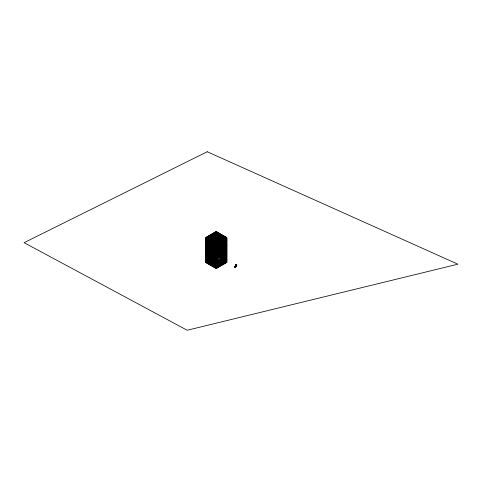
<?xml version="1.0" encoding="UTF-8"?>
<svg xmlns="http://www.w3.org/2000/svg" width="482" height="482" viewBox="0 0 482 482"><rect width="100%" height="100%" fill="white"/><g stroke="black" fill="none" stroke-linecap="round" stroke-linejoin="round"><path stroke-width="0.72" d="M209.266 257.84C209.531 262.13 208.146 257.828 209.562 257.316M218.436 251.592C217.575 257.876 219.298 245.422 219.153 253.653M217.617 256.189L219.153 256.954L219.334 251.134L219.581 256.623M209.164 257.828L209.658 258.189M211.905 258.665L211.194 259.9L206.911 257.424L205.483 258.25M218.334 264.022L218.334 262.371L219.045 261.545L219.762 262.371M209.911 257.352L210.363 257.689L210.369 259.551L210.351 257.804L209.766 258.129M216.189 231.456L205.483 237.638L205.483 262.371L216.189 268.558L226.902 262.371L226.902 237.638L216.189 231.456L216.189 255.364M205.483 238.463L216.189 232.282L226.902 238.463M205.483 239.289L216.189 233.107L226.902 239.289M205.483 240.114L216.189 233.927L226.902 240.114M205.483 240.94L216.189 234.752L226.902 240.94M205.483 241.759L216.189 235.578L226.902 241.759M205.483 242.585L216.189 236.403L226.902 242.585M205.483 243.41L216.189 237.228L226.902 243.41M205.483 244.235L216.189 238.054L226.902 244.235M205.483 245.061L216.189 238.873L226.902 245.061M205.483 245.886L216.189 239.699L226.902 245.886M205.483 246.706L216.189 240.524L226.902 246.706M205.483 247.531L216.189 241.349L226.902 247.531M205.483 248.357L216.189 242.175L226.902 248.357M205.483 249.182L216.189 243L226.902 249.182M205.483 250.007L216.189 243.826L226.902 250.007M205.483 250.833L216.189 244.645L226.902 250.833M205.483 251.652L216.189 245.471L226.902 251.652M205.483 252.478L216.189 246.296L226.902 252.478M205.483 253.303L216.189 247.121L226.902 253.303M205.483 254.128L216.189 247.947L226.902 254.128M205.483 254.954L216.189 248.772L226.902 254.954M205.483 255.779L216.189 249.592L226.902 255.779M205.483 256.599L216.189 250.417L226.902 256.599M205.483 257.424L216.189 251.243L226.902 257.424M207.622 257.014L216.189 252.068L226.902 258.25M219.045 250.417L218.334 250.833L219.045 250.007L219.762 250.833L219.045 251.243M205.483 259.075L206.194 258.665L206.911 259.075A1.012 0.584 60 0 1 207.622 260.31L205.483 261.545M218.545 251.652L218.936 252.008M205.483 259.9L206.911 259.075L206.911 261.545L207.622 261.961L206.194 262.786M209.049 257.84L208.338 258.25L208.338 235.993M205.483 260.726L207.622 259.485L207.622 263.112M208.338 259.075L216.189 254.538L216.906 254.954L216.906 231.866M218.334 253.303L219.045 252.893M219.045 251.941L219.623 251.598L219.653 253.243M219.045 253.719L219.762 253.303M217.617 254.544L218.334 254.135L209.869 259.135M219.081 253.779L219.653 253.448M211.351 259.641C212.188 259.057 210.019 257.936 211.905 258.828L211.905 233.927M211.429 259.599C210.116 259.509 211.098 257.984 211.749 259.003M219.081 254.11L219.653 253.779M219.081 254.357L219.653 254.026M210.634 259.31L211.351 259.726L210.718 259.099M219.653 254.11L219.153 254.478M205.483 262.371L207.622 261.136L208.441 261.654M206.194 257.84L209.766 259.9L213.333 257.84L213.333 233.107M215.388 256.653L214.05 257.424L213.333 257.014M211.905 258.828L211.032 258.671M219.081 254.683L219.653 254.357M219.081 254.93L219.653 254.604M219.081 255.261L219.653 254.93M208.375 261.612L210.254 260.443M211.194 259.9L213.912 258.328M214.761 232.282L214.761 257.84L216.189 257.014M219.081 255.508L219.653 255.177M219.081 255.84L219.653 255.508M208.375 262.184L208.869 261.732M219.081 256.087L219.653 255.755M206.911 263.196L208.869 261.979M216.189 256.189A2.018 1.169 0 0 1 216.189 257.84L212.622 259.9A2.018 1.169 0 0 1 209.766 259.9M208.941 262.106L208.441 262.557M215.653 258.352C217.057 257.268 215.87 259.039 215.478 258.25A1.012 0.584 -60 0 1 214.761 257.84M219.081 256.418L219.653 256.087M208.375 262.762L208.869 262.31M211.23 261.13L211.911 260.654L211.911 263.949L211.194 264.365L210.483 263.949L210.483 260.654L211.303 261.166M219.081 256.665L219.653 256.334M211.23 261.292L211.803 260.961M215.653 258.557L216.545 258.25L211.905 261.136L213.333 261.961L211.303 263.311M208.941 262.684L208.441 263.136M219.081 256.912L219.653 256.496M207.622 263.612L210.477 261.961L208.338 260.726A1.012 0.584 60 0 1 209.049 260.31A1.012 0.584 60 0 1 209.098 260.039M211.23 261.539L211.731 261.166M219.653 256.665L219.762 233.517M208.375 263.341L208.869 262.889M211.803 261.292L211.303 261.744M216.725 258.768C215.496 258.81 214.858 260.623 216.906 258.87M211.23 261.871L211.803 261.539M208.941 261.28L208.941 263.341L208.375 263.672L208.869 263.383M211.23 262.118L211.803 261.786M216.008 259.467L215.478 259.075A1.012 0.584 -60 0 0 214.761 260.31M208.338 264.022L210.477 262.786L209.049 261.961L210.477 261.136L209.049 260.31L209.049 263.112M213.285 260.039A1.012 0.584 -60 0 1 213.333 260.31A1.012 0.584 -60 0 1 214.05 260.726L211.905 261.961L219.762 266.492M211.23 262.443L211.803 262.118M216.008 259.714L215.514 259.262M216.008 259.798L216.906 259.075M211.23 262.696L211.803 262.365M216.008 260.045L217.081 259.177M216.008 260.208L217.081 259.382M211.23 263.021L211.803 262.696M216.008 260.292L215.514 259.84M209.049 264.431L210.477 263.612M214.05 261.545L214.761 261.136M216.008 260.37L215.514 260.003M217.436 259.798L216.37 260.413M211.23 263.268L211.803 262.943M214.086 261.612L214.653 261.28L214.653 263.341L214.153 263.714M214.086 261.774L214.58 261.322M216.008 260.617L215.514 260.25M210.483 263.949L211.731 263.148M211.23 263.6L211.803 263.268M214.086 262.021L214.58 261.569M216.008 260.87L215.514 260.497M216.008 261.033L215.514 260.581M216.37 260.617L217.436 260.003M211.23 263.847L211.803 263.515M216.008 261.117L215.514 260.66M209.766 264.847L214.58 261.901M216.008 261.196L215.514 260.828M220.473 233.927L220.473 257.014L217.617 258.665L217.617 260.31L216.189 261.136L219.045 262.786L223.726 260.081M216.665 258.111L219.045 259.485L221.901 257.84M214.086 262.437L214.58 261.979M221.268 258.298L221.979 257.882M211.23 264.178L211.803 263.847M214.086 262.6L214.58 262.148M216.008 261.443L215.514 261.075M216.725 261.033C219.009 259.328 216.725 262.069 216.545 260.726M221.268 258.388L221.979 257.972M216.008 261.612L215.514 261.154M221.346 258.527L222.057 258.021M216.008 261.69L215.514 261.238M221.425 258.569L222.142 258.159M214.086 262.931L214.58 262.473M216.008 261.774L215.514 261.401M221.425 258.665L222.142 258.25M215.514 261.654L216.081 261.816M216.725 261.238C220.16 259.792 215.882 262.817 218.153 261.033M221.503 258.707L222.22 258.298M210.477 265.257L218.334 260.726M222.298 258.436L220.473 259.485L221.901 260.31L223.407 259.533M214.086 263.256L214.58 262.804M221.581 258.936L222.298 258.527M221.666 258.985L222.377 258.569M214.086 263.503L214.58 263.052M221.666 259.075L222.377 258.665M214.086 263.588L214.086 261.527L214.086 263.588L214.58 263.136M221.744 259.214L222.455 258.707M221.822 259.256L222.533 258.846M217.617 261.756C219.021 260.666 217.834 262.443 217.436 261.654M221.822 259.352L222.533 258.936M211.194 265.672L215.207 263.353M219.045 259.485L219.045 261.136L220.473 260.31L225.474 263.196M222.618 258.985L221.901 259.485L221.19 259.075L221.19 234.342M211.905 266.082L216.189 263.612L220.473 266.082M218.334 262.371L220.473 261.136L224.757 263.612M222.696 260.039L223.407 259.623M222.774 260.081L223.485 259.671M222.774 260.172L223.485 259.762M222.853 260.31L223.57 259.81M222.931 260.358L223.648 259.943M222.931 260.449L223.648 260.039M212.622 266.492L217.617 263.612L217.617 262.786L215.514 261.485M223.094 260.629L223.805 260.22M223.094 260.726L223.805 260.31M223.172 260.768L223.883 260.358M223.172 260.858L223.961 260.497M223.25 260.997L223.961 260.587M223.329 261.045L224.046 260.629M213.333 266.908L224.046 260.726L224.046 235.993M214.05 267.317L224.757 261.136L224.757 236.403M214.761 267.733L225.474 261.545L225.474 236.813M215.478 268.143L226.185 261.961L226.185 237.228M236.096 264.63L234.668 267.106L235.915 265.148C235.559 264.046 237.584 265.214 236.451 265.455L235.385 267.516L236.813 265.046M206.73 256.502L206.302 257.774L207.013 258.189L207.055 257.183L207.513 257.027L207.513 257.9L206.802 257.129M219.581 253.405L219.153 253.9M219.581 253.574L219.153 254.147M219.581 253.737L219.153 254.394M218.25 253.357L218.967 253.767M219.581 254.147L215.478 256.599L215.478 262.371A1.012 0.584 0 0 0 216.906 262.371L216.189 262.786L214.761 261.961M218.25 253.448L218.967 253.857M218.171 253.496L218.888 253.996M219.581 254.315L219.153 254.972M218.093 253.628L218.81 254.044M218.093 253.725L218.81 254.135M219.581 254.562L219.153 255.056M218.015 253.767L218.726 254.273M219.581 254.725L219.153 255.303M217.617 253.719L216.189 252.893L214.05 254.128L213.333 253.719L214.05 252.893L214.761 253.719L214.05 253.303M217.936 253.906L226.902 259.075M217.936 253.996L218.647 254.412M219.581 254.894L218.334 255.779A1.012 0.584 -60 0 0 217.617 257.014L217.617 257.84L216.906 258.25L216.906 257.424A1.012 0.584 -60 0 0 216.641 256.936M217.858 254.044L218.569 254.454M217.774 254.183L218.569 254.544M219.581 255.141L219.153 255.635M217.774 254.273L218.491 254.683M219.581 255.303L219.153 255.882M235.915 264.732L236.813 265.251M217.695 254.315L218.412 254.731M217.695 254.412L218.412 254.821M219.581 255.466L219.153 256.129M235.915 264.943L236.632 265.353M218.334 254.96L216.189 253.719L209.766 257.424L209.049 257.014L209.766 256.189L210.477 257.014L209.766 256.599M219.045 255.364L226.902 259.9M219.581 255.713L217.617 257.014L220.473 258.665L220.473 260.31M235.74 265.046L236.632 265.558M219.581 255.882L219.153 256.454M235.74 265.251L236.451 265.66M219.581 256.044L219.153 256.707M235.559 265.353L236.451 265.871M219.581 256.291L219.153 256.786M235.559 265.558L236.276 265.974M219.045 256.189L226.902 260.726M235.385 265.66L236.276 266.178M235.385 265.871L236.096 266.281M235.204 265.974L236.096 266.486M235.204 266.178L235.915 266.588M221.901 258.665L226.902 261.545M235.023 266.281L235.915 266.799M235.023 266.486L235.74 266.901M234.848 266.588L235.74 267.106M234.848 266.799L235.559 267.209M214.761 255.364L213.333 254.538L207.622 257.84L207.622 236.403M226.902 262.371L223.329 260.31L223.329 235.578M234.668 266.901L235.559 267.414M234.668 267.106L235.385 267.516M213.333 255.364L215.478 256.599A1.012 0.584 0 0 1 215.478 257.424A1.012 0.584 0 0 1 215.689 257.605M226.185 262.786L222.618 260.726L222.618 259.9M213.333 256.189L216.37 257.942M215.876 258.485L218.334 261.545M216.008 258.973L215.834 258.665M215.514 259.015L216.081 259.34M216.189 259.485L217.436 261.443M217.617 260.31L224.046 264.022M215.514 259.177L216.081 259.509M215.514 259.424L216.081 259.756M215.514 259.509L216.081 259.918M215.514 259.671L216.189 260.105M215.514 259.756L216.081 260.087M213.333 258.665L212.622 258.25L212.622 233.517M219.045 261.961L223.329 264.431M215.514 260.087L216.081 260.497M215.514 260.334L216.081 260.744M206.911 255.779L207.622 256.189L206.911 255.364L206.194 256.189L206.911 256.599M219.762 263.196L222.618 264.847M211.194 258.334L211.905 258.744M215.514 260.907L216.081 261.322M211.11 258.46L211.67 259.214M210.875 258.846L212.622 259.9L212.622 260.726A2.018 1.169 0 0 1 209.766 260.726L209.766 235.168M219.045 263.612L221.901 265.257M210.875 258.93L211.586 259.34M211.508 259.467L210.797 259.057M214.653 261.28L214.653 263.341M218.936 263.672L219.653 264.082L219.539 263.082L219.153 264.371L218.436 263.961L218.467 262.985L218.912 262.732M214.58 261.401L214.153 261.901M210.634 259.232L211.351 259.726M214.58 261.654L214.153 262.148M214.58 261.816L214.153 262.226M212.128 260.443L214.153 261.654M221.19 265.672L216.906 263.196L216.906 261.34M214.58 262.226L214.153 262.72M214.58 262.395L214.153 262.804M211.731 260.84L211.303 261.334M209.266 259.485L209.049 235.578M211.731 260.919L211.303 261.581M214.58 262.557L214.153 263.052M214.05 262.371L214.761 262.786A2.018 1.169 0 0 0 217.617 262.786M214.58 262.967L214.153 263.383M211.731 261.413L211.303 261.913M211.731 261.497L211.303 262.16M211.731 261.744L211.303 262.322M211.731 261.991L211.303 262.485M211.731 262.075L211.303 262.732M211.731 262.322L211.303 262.901M211.731 262.57L211.303 263.064M211.905 262.786L219.045 266.908M211.731 262.901L211.303 263.479M208.869 261.401L208.441 261.901M208.869 261.485L208.441 261.979M208.869 261.569L208.441 262.063M211.731 263.226L211.303 263.889M208.869 261.816L208.441 262.31M211.905 263.612L218.334 267.317M208.441 261.732L208.869 261.238L208.869 263.299M211.731 263.726L211.303 264.22M208.869 262.226L208.441 262.642M211.194 263.54L211.911 263.949M208.869 262.395L208.441 262.889M208.869 262.557L208.441 263.052M208.338 262.371L217.617 267.733M211.23 264.263L211.23 261.045L211.194 264.365M208.869 262.967L208.441 263.467M208.869 263.136L208.375 263.588L208.338 260.726M216.906 268.143L206.194 261.961L206.194 237.228M208.375 263.503L208.441 261.569M222.618 235.168L222.618 259.075M221.901 234.752L221.901 258.936M221.19 260.726L221.19 259.9A1.012 0.584 0 0 1 219.762 259.9L219.045 260.31A2.018 1.169 0 0 0 221.901 260.31L221.901 261.136A2.018 1.169 0 0 1 219.045 261.136M219.762 261.545L219.762 264.022M219.045 233.107L219.045 257.014M219.045 261.545L219.045 264.431M218.334 232.692L218.334 256.599M217.617 232.282L217.617 255.364M216.189 257.84L216.189 261.961M216.081 258.683L216.081 261.901M216.008 258.726L216.008 261.937M215.478 231.866L215.478 255.779M214.761 259.322L214.761 263.612A2.018 1.169 0 0 0 217.617 263.612M214.478 253.857L214.478 254.213M214.478 254.683L214.478 255.032M214.478 255.508L214.478 255.858M214.478 256.334L214.478 256.683M214.333 253.779L214.333 254.291M214.333 254.604L214.333 255.117M214.333 255.424L214.333 255.942M214.333 256.249L214.333 256.767M214.189 253.857L214.189 254.213M214.189 254.683L214.189 255.032M214.189 255.508L214.189 255.858M214.189 256.334L214.189 256.683M214.05 232.692L214.05 258.25A1.012 0.584 -60 0 1 213.333 259.485M214.05 260.726L214.05 263.527M213.906 254.189L213.906 254.538M213.906 255.014L213.906 255.364M213.906 255.84L213.906 256.189M213.906 256.665L213.906 257.014M213.761 254.104L213.761 254.623M213.761 254.93L213.761 255.448M213.761 255.755L213.761 256.273M213.761 256.581L213.761 257.099M213.622 254.189L213.622 254.538M213.622 255.014L213.622 255.364M213.622 255.84L213.622 256.189M213.622 256.665L213.622 257.014M213.333 260.31L213.333 263.112M211.905 260.051L211.905 259.485A1.012 0.584 0 0 1 210.477 259.485M211.273 259.768L210.477 259.406L211.194 258.25L212.622 259.075A1.012 0.584 -60 0 0 213.333 257.84M211.194 234.342L211.194 259.075M210.477 234.752L210.477 260.051M209.869 257.49L209.869 259.834L209.658 257.49M206.911 236.813L206.911 258.25M216.424 257.177A2.018 1.169 0 0 1 216.189 258.665M207.218 151.746L24.1 242.681L187.197 330.254L457.9 264.19L207.218 151.746M211.803 260.798L211.803 264.009L211.803 260.798"/></g></svg>
